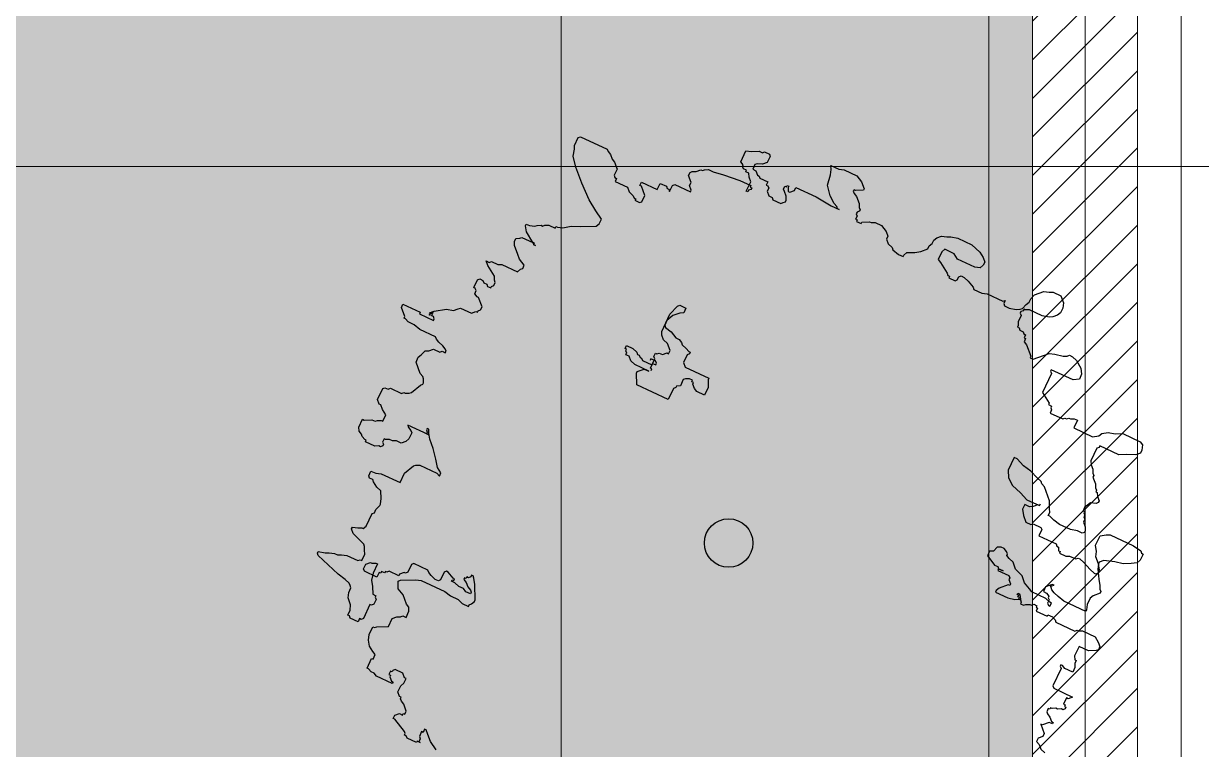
# Model space of a CAD drawing. Header units: millimetres. Extents: x 0 to 71617, y -15450 to 30894.
# Drawn here: x 69291 to 70640, y 26479 to 27310 of the extents above; entities that cross this region are included whole.
import ezdxf

# ---------------------------------------------------------------- set-up
doc = ezdxf.new("R2010")
doc.units = ezdxf.units.MM
doc.linetypes.add('CENTER2', pattern=[1.125, 0.75, -0.125, 0.125, -0.125])
doc.linetypes.add('HIDDEN', pattern=[0.375, 0.25, -0.125])
for name, color, linetype, lineweight in [('axis', 40, 'CENTER2', 5), ('DIM2', 4, 'Continuous', 5), ('Hatch', 8, 'Continuous', 5), ('LINE-DETAIL-SAKURA', 2, 'Continuous', 30), ('tree', 251, 'Continuous', 0), ('Wall Brick', 5, 'Continuous', 15)]:
    doc.layers.add(name, color=color, linetype=linetype, lineweight=lineweight)
doc.layers.add('dwgmodels.com', color=250, linetype='Continuous')

# ---------------------------------------------------------------- blocks, each defined once
blk = doc.blocks.new('GRIDLINE-GF')
at = {"layer": 'axis'}
blk.add_line((48410, 10000), (-4020, 10000), dxfattribs=at)
blk = doc.blocks.new('2D WALL G.F')
at = {"layer": 'Hatch', "color": 3, "linetype": 'HIDDEN', "elevation": 7.9}
blk.add_lwpolyline([(50000, -10500), (40000, -10500), (40000, 5500), (50000, 5500)], close=True, dxfattribs=at)
blk = doc.blocks.new('trees top 025')
at = {"layer": 'dwgmodels.com', "color": 0}
for p, q in [((-0.3215, 1.8539), (-0.2798, 1.8539)), ((-0.3132, 1.8372), (-0.3215, 1.8539)), ((-0.3048, 1.8122), (-0.3132, 1.8372)), ((-0.2798, 1.8539), (-0.2548, 1.8622)), ((-0.2548, 1.8622), (-0.1881, 1.8622)), ((-0.1881, 1.8622), (-0.1547, 1.8456)), ((-0.1547, 1.8456), (-0.1297, 1.8206)), ((-0.1297, 1.8206), (-0.1297, 1.8122)), ((-0.6968, 1.7539), (-0.6634, 1.7705)), ((-0.6634, 1.7705), (-0.6467, 1.7705)), ((-0.6467, 1.7705), (-0.6384, 1.7789)), ((-0.6384, 1.7789), (-0.6134, 1.7789)), ((-0.6134, 1.7789), (-0.605, 1.7705)), ((-0.605, 1.7705), (-0.605, 1.7372)), ((-0.2965, 1.7622), (-0.3048, 1.8122)), ((-0.2631, 1.7205), (-0.2965, 1.7622)), ((-0.1714, 1.7956), (-0.1714, 1.7872)), ((-0.1631, 1.7956), (-0.1714, 1.7956)), ((-0.1714, 1.7872), (-0.1631, 1.7789)), ((-0.1297, 1.8122), (-0.1631, 1.7956)), ((-0.1631, 1.7789), (-0.1464, 1.7705)), ((-0.1464, 1.7705), (-0.1214, 1.7455)), ((0.2873, 1.7539), (0.3039, 1.7705)), ((0.3039, 1.7705), (0.329, 1.7789)), ((0.329, 1.7789), (0.3456, 1.7872)), ((0.3456, 1.7872), (0.379, 1.7956)), ((0.379, 1.7956), (0.4541, 1.7956)), ((0.4541, 1.7956), (0.5041, 1.7789)), ((0.5041, 1.7789), (0.5291, 1.7622)), ((0.5291, 1.7622), (0.5458, 1.7455)), ((-0.7218, 1.7455), (-0.6968, 1.7539)), ((-0.7218, 1.6872), (-0.7218, 1.7455)), ((-0.6467, 1.7122), (-0.6551, 1.7039)), ((-0.6551, 1.7039), (-0.6551, 1.6789)), ((-0.6217, 1.7205), (-0.6467, 1.7122)), ((-0.605, 1.7372), (-0.6217, 1.7205)), ((-0.2298, 1.6955), (-0.2631, 1.7205)), ((-0.1214, 1.7455), (-0.113, 1.7289)), ((-0.113, 1.7289), (-0.1047, 1.7205)), ((-0.1047, 1.7122), (-0.113, 1.7039)), ((-0.113, 1.7039), (-0.113, 1.6955)), ((-0.1047, 1.7205), (-0.1047, 1.7122)), ((0.2706, 1.7039), (0.2789, 1.7205)), ((0.2706, 1.6872), (0.2706, 1.7039)), ((0.2789, 1.7372), (0.2873, 1.7539)), ((0.2789, 1.7205), (0.2789, 1.7372)), ((0.3456, 1.7205), (0.3373, 1.7039)), ((0.3373, 1.7039), (0.3373, 1.6622)), ((0.3957, 1.7205), (0.3456, 1.7205)), ((0.4207, 1.7039), (0.3957, 1.7205)), ((0.5124, 1.7039), (0.4207, 1.7039)), ((0.5374, 1.7122), (0.5124, 1.7039)), ((0.5458, 1.7289), (0.5374, 1.7122)), ((0.5458, 1.7455), (0.5458, 1.7289)), ((0.821, 1.6789), (0.8293, 1.7039)), ((0.8293, 1.7039), (0.846, 1.7205)), ((0.846, 1.7205), (0.8627, 1.7372)), ((0.8627, 1.7372), (0.8877, 1.7455)), ((0.8877, 1.7455), (0.9044, 1.7539)), ((0.9044, 1.7539), (0.9461, 1.7539)), ((0.9461, 1.7539), (0.9711, 1.7289)), ((0.9711, 1.7289), (0.9794, 1.7039)), ((0.9794, 1.7039), (0.9794, 1.6789)), ((-0.7051, 1.6789), (-0.7218, 1.6872)), ((-0.7051, 1.6705), (-0.7051, 1.6789)), ((-0.6968, 1.6622), (-0.7051, 1.6705)), ((-0.6801, 1.6622), (-0.6968, 1.6622)), ((-0.6801, 1.6539), (-0.6801, 1.6622)), ((-0.6634, 1.6539), (-0.6801, 1.6539)), ((-0.6551, 1.6372), (-0.6634, 1.6539)), ((-0.6551, 1.6789), (-0.6384, 1.6789)), ((-0.6384, 1.6789), (-0.6217, 1.6622)), ((-0.6217, 1.6622), (-0.6134, 1.6622)), ((-0.6134, 1.6622), (-0.605, 1.6539)), ((-0.605, 1.6539), (-0.5633, 1.6539)), ((-0.5633, 1.6539), (-0.5633, 1.6372)), ((-0.48, 1.6705), (-0.4716, 1.6705)), ((-0.48, 1.6539), (-0.48, 1.6705)), ((-0.4716, 1.6455), (-0.48, 1.6539)), ((-0.4716, 1.6789), (-0.4633, 1.6789)), ((-0.4716, 1.6705), (-0.4716, 1.6789)), ((-0.4549, 1.6288), (-0.4716, 1.6455)), ((-0.4633, 1.6789), (-0.4633, 1.6705)), ((-0.4633, 1.6705), (-0.4549, 1.6539)), ((-0.4549, 1.6539), (-0.4466, 1.6539)), ((-0.4466, 1.6539), (-0.4299, 1.6705)), ((-0.4299, 1.6872), (-0.3215, 1.6872)), ((-0.4299, 1.6705), (-0.4299, 1.6872)), ((-0.3215, 1.6872), (-0.2381, 1.6789)), ((-0.2381, 1.6789), (-0.1964, 1.6789)), ((-0.2131, 1.6872), (-0.2298, 1.6955)), ((-0.2048, 1.6789), (-0.2131, 1.6872)), ((-0.1964, 1.6789), (-0.2048, 1.6789)), ((-0.113, 1.6955), (-0.1047, 1.6872)), ((-0.1047, 1.6872), (-0.1047, 1.6705)), ((-0.1047, 1.6705), (-0.0963, 1.6705)), ((-0.0963, 1.6705), (-0.0963, 1.6622)), ((-0.0963, 1.6622), (-0.0713, 1.6622)), ((-0.0713, 1.6705), (-0.038, 1.6872)), ((-0.0713, 1.6622), (-0.0713, 1.6705)), ((-0.038, 1.6872), (-0.0296, 1.6872)), ((-0.0296, 1.6872), (-0.013, 1.6955)), ((-0.013, 1.6955), (0.0204, 1.6955)), ((0.0204, 1.6955), (0.0538, 1.6789)), ((0.0538, 1.6789), (0.0704, 1.6622)), ((0.0704, 1.6622), (0.0704, 1.6455)), ((0.0704, 1.6455), (0.0871, 1.6288)), ((0.1872, 1.6288), (0.2205, 1.6455)), ((0.2205, 1.6455), (0.2456, 1.6622)), ((0.2456, 1.6622), (0.2706, 1.6872)), ((0.3373, 1.6622), (0.354, 1.6539)), ((0.354, 1.6539), (0.404, 1.6205)), ((0.8043, 1.6205), (0.8126, 1.6455)), ((0.8126, 1.6455), (0.821, 1.6622)), ((0.821, 1.6622), (0.821, 1.6789)), ((0.9544, 1.6455), (0.9377, 1.6372)), ((0.9711, 1.6622), (0.9544, 1.6455)), ((0.9794, 1.6789), (0.9711, 1.6622)), ((-0.8636, 1.5788), (-0.8469, 1.5872)), ((-0.8469, 1.5872), (-0.8219, 1.5872)), ((-0.8219, 1.5872), (-0.7718, 1.5955)), ((-0.7718, 1.5955), (-0.6884, 1.6038)), ((-0.6884, 1.6038), (-0.6301, 1.6038)), ((-0.6384, 1.6205), (-0.6551, 1.6372)), ((-0.6384, 1.5705), (-0.6384, 1.6205)), ((-0.6301, 1.6038), (-0.6301, 1.5955)), ((-0.6301, 1.5955), (-0.6217, 1.5955)), ((-0.6217, 1.5872), (-0.6301, 1.5788)), ((-0.6217, 1.5955), (-0.6217, 1.5872)), ((-0.5633, 1.6372), (-0.555, 1.6372)), ((-0.555, 1.6372), (-0.5467, 1.6288)), ((-0.5467, 1.6288), (-0.5467, 1.6122)), ((-0.5467, 1.6122), (-0.53, 1.5955)), ((-0.53, 1.5955), (-0.5133, 1.5955)), ((-0.5133, 1.5955), (-0.505, 1.5872)), ((-0.505, 1.5872), (-0.4633, 1.5872)), ((-0.4633, 1.5872), (-0.4549, 1.5955)), ((-0.4466, 1.6122), (-0.4549, 1.6288)), ((-0.4549, 1.5955), (-0.4466, 1.6038)), ((-0.4466, 1.6038), (-0.4466, 1.6122)), ((0.0871, 1.6288), (0.1121, 1.6205)), ((0.1121, 1.6205), (0.1205, 1.6122)), ((0.1205, 1.6122), (0.1538, 1.6038)), ((0.1538, 1.6038), (0.1789, 1.6038)), ((0.1789, 1.6122), (0.1872, 1.6288)), ((0.1789, 1.6038), (0.1789, 1.6122)), ((0.404, 1.6205), (0.4124, 1.6122)), ((0.4124, 1.6122), (0.4207, 1.6122)), ((0.4207, 1.6122), (0.4207, 1.6038)), ((0.4207, 1.6038), (0.4541, 1.6038)), ((0.4541, 1.6038), (0.4624, 1.6122)), ((0.4624, 1.6288), (0.4707, 1.6372)), ((0.4624, 1.6122), (0.4624, 1.6288)), ((0.4707, 1.6372), (0.4874, 1.6372)), ((0.4874, 1.6372), (0.5124, 1.6288)), ((0.5124, 1.6288), (0.5458, 1.6122)), ((0.5458, 1.6122), (0.5541, 1.6038)), ((0.5541, 1.6038), (0.5958, 1.6038)), ((0.5958, 1.6038), (0.6208, 1.6122)), ((0.6208, 1.6122), (0.7042, 1.6122)), ((0.7042, 1.6122), (0.7126, 1.6205)), ((0.7126, 1.6205), (0.7126, 1.6038)), ((0.7126, 1.6038), (0.7209, 1.5955)), ((0.7209, 1.5955), (0.7459, 1.5955)), ((0.7459, 1.5955), (0.7793, 1.6038)), ((0.7793, 1.6038), (0.796, 1.6122)), ((0.796, 1.6122), (0.8043, 1.6205)), ((0.8126, 1.6122), (0.8043, 1.6038)), ((0.8043, 1.6038), (0.8043, 1.5955)), ((0.8043, 1.5955), (0.8126, 1.5872)), ((0.8126, 1.6205), (0.8126, 1.6122)), ((0.821, 1.6205), (0.8126, 1.6205)), ((0.8126, 1.5872), (0.8126, 1.5538)), ((0.8377, 1.6288), (0.821, 1.6205)), ((0.9044, 1.6288), (0.8377, 1.6288)), ((0.9377, 1.6372), (0.9044, 1.6288)), ((-0.9219, 1.5372), (-0.9136, 1.5455)), ((-0.9219, 1.5205), (-0.9219, 1.5372)), ((-0.9136, 1.5455), (-0.8969, 1.5538)), ((-0.8969, 1.5538), (-0.8802, 1.5705)), ((-0.8802, 1.5705), (-0.8719, 1.5705)), ((-0.8719, 1.5705), (-0.8636, 1.5788)), ((-0.6301, 1.5705), (-0.6384, 1.5705)), ((-0.6301, 1.5788), (-0.6301, 1.5705)), ((0.8126, 1.5538), (0.821, 1.5372)), ((0.821, 1.5372), (0.821, 1.5288)), ((-0.8969, 1.4955), (-0.9219, 1.5205)), ((-0.8969, 1.4788), (-0.8969, 1.4955)), ((-0.8802, 1.4621), (-0.8969, 1.4788)), ((0.821, 1.5288), (0.8293, 1.5288)), ((0.8293, 1.5288), (0.8377, 1.5205)), ((0.8377, 1.5205), (0.8543, 1.5205)), ((0.8543, 1.5205), (0.8627, 1.5122)), ((0.8627, 1.5122), (0.871, 1.5122)), ((0.871, 1.5122), (0.871, 1.4955)), ((0.871, 1.4955), (0.8794, 1.4955)), ((0.8794, 1.4955), (0.8794, 1.4788)), ((0.8794, 1.4788), (0.896, 1.4705)), ((0.9544, 1.4205), (1.0128, 1.4788)), ((1.0128, 1.4788), (1.0378, 1.4872)), ((1.0378, 1.4872), (1.0795, 1.4955)), ((1.0795, 1.4955), (1.0962, 1.5038)), ((1.0962, 1.5038), (1.1045, 1.5122)), ((1.1045, 1.5122), (1.1212, 1.5122)), ((1.1212, 1.5122), (1.1462, 1.5038)), ((1.1462, 1.5038), (1.1796, 1.4788)), ((1.1796, 1.4788), (1.1963, 1.4538)), ((-1.4807, 1.4621), (-1.4723, 1.4705)), ((-1.4807, 1.4205), (-1.4807, 1.4621)), ((-1.4723, 1.4038), (-1.4807, 1.4205)), ((-1.4723, 1.4705), (-1.3306, 1.4705)), ((-1.3306, 1.4705), (-1.3222, 1.4621)), ((-1.3222, 1.4621), (-1.3056, 1.4538)), ((-1.3056, 1.4538), (-1.2889, 1.4371)), ((-1.2889, 1.4371), (-1.2722, 1.4288)), ((-1.2722, 1.4288), (-1.2472, 1.4038)), ((-1.0304, 1.4288), (-0.997, 1.4288)), ((-1.0304, 1.3955), (-1.0304, 1.4288)), ((-0.997, 1.4288), (-0.9887, 1.4205)), ((-0.9887, 1.4205), (-0.9803, 1.4205)), ((-0.9803, 1.4205), (-0.972, 1.4121)), ((-0.972, 1.4455), (-0.9636, 1.4538)), ((-0.972, 1.4121), (-0.972, 1.4455)), ((-0.9636, 1.4538), (-0.8802, 1.4538)), ((-0.8802, 1.4538), (-0.8802, 1.4621)), ((0.896, 1.4705), (0.9377, 1.4288)), ((0.9377, 1.4288), (0.9377, 1.4205)), ((0.9377, 1.4205), (0.9544, 1.4205)), ((1.1963, 1.4288), (1.1712, 1.4121)), ((1.1963, 1.4538), (1.1963, 1.4288)), ((-1.464, 1.3705), (-1.4723, 1.4038)), ((-1.4306, 1.3288), (-1.464, 1.3705)), ((-1.2472, 1.4038), (-1.2472, 1.3705)), ((-1.2472, 1.3705), (-1.2388, 1.3621)), ((-1.2388, 1.3621), (-1.2305, 1.3621)), ((-1.2305, 1.3621), (-1.2305, 1.3455)), ((-1.1137, 1.3955), (-1.0304, 1.3955)), ((-1.1137, 1.3788), (-1.1137, 1.3955)), ((-1.1054, 1.3788), (-1.1137, 1.3788)), ((-1.0887, 1.3621), (-1.1054, 1.3788)), ((-1.072, 1.3455), (-1.0887, 1.3621)), ((1.0545, 1.4121), (1.0545, 1.4038)), ((1.1712, 1.4121), (1.0545, 1.4121)), ((1.0545, 1.4038), (1.0628, 1.3955)), ((1.0628, 1.3955), (1.0628, 1.2954)), ((-1.3723, 1.2704), (-1.4306, 1.3288)), ((-1.2305, 1.3455), (-1.1638, 1.3455)), ((-1.1638, 1.3455), (-1.1471, 1.3288)), ((-1.1471, 1.3288), (-1.1221, 1.3204)), ((-1.1221, 1.3204), (-1.1137, 1.3121)), ((-1.1137, 1.3121), (-1.1054, 1.3121)), ((-1.1054, 1.3121), (-1.1054, 1.3038)), ((-1.1054, 1.3038), (-1.0804, 1.3038)), ((-1.0804, 1.3038), (-1.072, 1.3121)), ((-1.072, 1.3121), (-1.072, 1.3455)), ((-1.3056, 1.2121), (-1.3723, 1.2704)), ((1.0628, 1.2954), (1.1129, 1.2621)), ((1.1129, 1.2621), (1.1129, 1.2538)), ((1.1129, 1.2538), (1.1295, 1.2538)), ((1.1295, 1.2538), (1.1295, 1.2454)), ((1.4047, 1.2371), (1.4298, 1.2538)), ((1.4298, 1.2538), (1.4631, 1.2621)), ((1.4631, 1.2621), (1.4965, 1.2788)), ((1.4965, 1.2788), (1.5882, 1.2788)), ((1.5882, 1.2788), (1.6049, 1.2704)), ((1.6049, 1.2704), (1.6132, 1.2454)), ((-1.2555, 1.1788), (-1.3056, 1.2121)), ((1.1295, 1.2454), (1.1379, 1.2371)), ((1.1379, 1.2371), (1.1379, 1.2204)), ((1.1379, 1.2204), (1.2046, 1.2204)), ((1.2046, 1.2204), (1.2129, 1.2288)), ((1.2129, 1.2288), (1.2213, 1.2288)), ((1.2213, 1.2288), (1.2296, 1.2371)), ((1.2296, 1.2371), (1.2379, 1.2371)), ((1.2379, 1.2371), (1.2546, 1.2454)), ((1.2546, 1.2454), (1.2713, 1.2454)), ((1.2713, 1.2454), (1.2713, 1.2038)), ((1.2713, 1.2038), (1.3714, 1.2038)), ((1.3714, 1.2038), (1.3964, 1.2204)), ((1.3964, 1.2204), (1.4047, 1.2371)), ((1.5548, 1.1954), (1.5215, 1.1788)), ((1.5965, 1.2121), (1.5548, 1.1954)), ((1.6132, 1.2288), (1.5965, 1.2121)), ((1.6132, 1.2454), (1.6132, 1.2288)), ((-1.2138, 1.1537), (-1.2555, 1.1788)), ((-1.2138, 1.1287), (-1.2138, 1.1537)), ((1.4214, 1.1704), (1.4131, 1.1621)), ((1.4131, 1.1621), (1.4131, 1.0954)), ((1.4214, 1.1788), (1.4214, 1.1704)), ((1.5215, 1.1788), (1.4214, 1.1788)), ((-1.3306, 1.0621), (-1.2889, 1.0787)), ((-1.2889, 1.0787), (-1.2222, 1.1121)), ((-1.2222, 1.1121), (-1.2138, 1.1287)), ((1.4131, 1.0954), (1.4214, 1.0787)), ((1.4214, 1.0787), (1.4381, 1.0621)), ((-1.4473, 1.012), (-1.4306, 1.0204)), ((-1.4306, 1.0204), (-1.3973, 1.0204)), ((-1.3973, 1.0287), (-1.3889, 1.0287)), ((-1.3973, 1.0204), (-1.3973, 1.0287)), ((-1.3889, 1.0287), (-1.3639, 1.0371)), ((-1.3639, 1.0371), (-1.3306, 1.0621)), ((1.4381, 1.0621), (1.4464, 1.0454)), ((1.4464, 1.0454), (1.4548, 1.0371)), ((1.4548, 1.0371), (1.4548, 1.0287)), ((1.4548, 1.0287), (1.4798, 1.0037)), ((-1.5307, 0.9787), (-1.514, 0.9787)), ((-1.5307, 0.9704), (-1.5307, 0.9787)), ((-1.514, 0.9454), (-1.5307, 0.9704)), ((-1.514, 0.9787), (-1.489, 0.987)), ((-1.489, 0.987), (-1.4807, 0.9954)), ((-1.4807, 0.9954), (-1.464, 1.0037)), ((-1.464, 1.0037), (-1.4557, 1.0037)), ((-1.4557, 1.0037), (-1.4473, 1.012)), ((1.4798, 1.0037), (1.4881, 0.987)), ((1.4881, 0.987), (1.4965, 0.9787)), ((1.4965, 0.9787), (1.4965, 0.9704)), ((1.4965, 0.9704), (1.5048, 0.9704)), ((1.5048, 0.9704), (1.5131, 0.9537)), ((-1.5307, 0.9037), (-1.5224, 0.912)), ((-1.5224, 0.912), (-1.464, 0.912)), ((-1.464, 0.912), (-1.514, 0.9454)), ((-1.4557, 0.912), (-1.464, 0.912)), ((-1.464, 0.912), (-1.4557, 0.9037)), ((-1.4557, 0.9037), (-1.4557, 0.912)), ((-0.7218, 0.8787), (-0.7051, 0.9287)), ((-0.7051, 0.9287), (-0.6968, 0.937)), ((-0.6968, 0.937), (-0.6634, 0.937)), ((-0.6634, 0.912), (-0.6801, 0.9037)), ((-0.6634, 0.937), (-0.6634, 0.912)), ((1.0712, 0.9537), (1.0712, 0.887)), ((1.0878, 0.9537), (1.0712, 0.9537)), ((1.1295, 0.937), (1.0878, 0.9537)), ((1.1712, 0.9287), (1.1295, 0.937)), ((1.2129, 0.912), (1.1712, 0.9287)), ((1.2379, 0.9037), (1.2129, 0.912)), ((1.4965, 0.912), (1.4798, 0.8787)), ((1.5215, 0.9204), (1.4965, 0.912)), ((1.5131, 0.9537), (1.5298, 0.937)), ((1.5298, 0.9287), (1.5215, 0.9204)), ((1.5298, 0.937), (1.5298, 0.9287)), ((-1.5474, 0.8954), (-1.5307, 0.9037)), ((-1.5474, 0.8787), (-1.5474, 0.8954)), ((-1.5391, 0.862), (-1.5474, 0.8787)), ((-1.5057, 0.8287), (-1.5391, 0.862)), ((-1.4473, 0.9037), (-1.4557, 0.9037)), ((-1.4557, 0.9037), (-1.4473, 0.9037)), ((-0.7051, 0.8787), (-0.7218, 0.8453)), ((-0.7218, 0.787), (-0.7218, 0.8787)), ((-0.6801, 0.9037), (-0.7051, 0.8787)), ((1.0712, 0.887), (1.0878, 0.8537)), ((1.0878, 0.8537), (1.1212, 0.8287)), ((1.2463, 0.8954), (1.2379, 0.9037)), ((1.263, 0.887), (1.2463, 0.8954)), ((1.313, 0.837), (1.263, 0.887)), ((1.4798, 0.8787), (1.4798, 0.862)), ((1.4798, 0.862), (1.4881, 0.862)), ((1.4881, 0.862), (1.4881, 0.8537)), ((1.4881, 0.8537), (1.4965, 0.8453)), ((-1.489, 0.812), (-1.5057, 0.8287)), ((-1.4557, 0.7953), (-1.489, 0.812)), ((-1.4557, 0.7787), (-1.4557, 0.7953)), ((-0.7218, 0.8453), (-0.7218, 0.8203)), ((-0.7218, 0.8203), (-0.7135, 0.812)), ((-0.7135, 0.812), (-0.6801, 0.8037)), ((-0.6801, 0.8037), (-0.6467, 0.787)), ((1.1212, 0.8287), (1.1712, 0.812)), ((1.1712, 0.812), (1.2129, 0.7953)), ((1.2129, 0.7953), (1.2796, 0.7953)), ((1.2713, 0.7953), (1.2546, 0.7787)), ((1.2796, 0.7953), (1.2713, 0.7953)), ((1.2796, 0.8037), (1.2796, 0.7953)), ((1.2796, 0.7953), (1.2796, 0.8037)), ((1.3297, 0.8037), (1.313, 0.837)), ((1.338, 0.787), (1.3297, 0.8037)), ((1.4965, 0.8453), (1.4965, 0.837)), ((1.4965, 0.837), (1.5048, 0.8287)), ((1.5048, 0.8287), (1.5048, 0.812)), ((1.5048, 0.812), (1.5215, 0.7953)), ((1.5215, 0.7953), (1.5298, 0.7787)), ((1.6049, 0.787), (1.6299, 0.8037)), ((1.6299, 0.8037), (1.6466, 0.812)), ((1.6466, 0.812), (1.7717, 0.812)), ((1.7717, 0.812), (1.8134, 0.8037)), ((1.8134, 0.8037), (1.8217, 0.7953)), ((1.8217, 0.7953), (1.83, 0.7953)), ((1.83, 0.7953), (1.83, 0.762)), ((-1.6308, 0.737), (-1.6141, 0.737)), ((-1.6141, 0.7203), (-1.6308, 0.737)), ((-1.6141, 0.737), (-1.6058, 0.7453)), ((-1.6058, 0.7453), (-1.5724, 0.7453)), ((-1.5724, 0.7453), (-1.5557, 0.7537)), ((-1.5557, 0.7537), (-1.4723, 0.7537)), ((-1.4723, 0.7537), (-1.464, 0.7703)), ((-1.464, 0.7703), (-1.4557, 0.7787)), ((-0.7135, 0.7703), (-0.7218, 0.787)), ((-0.6968, 0.7537), (-0.7135, 0.7703)), ((-0.6718, 0.7453), (-0.6968, 0.7537)), ((-0.6467, 0.7203), (-0.6718, 0.7453)), ((-0.6467, 0.787), (-0.6301, 0.787)), ((-0.6301, 0.787), (-0.6134, 0.7787)), ((-0.6134, 0.7787), (-0.605, 0.7703)), ((-0.605, 0.7703), (-0.58, 0.762)), ((-0.58, 0.762), (-0.5633, 0.7537)), ((-0.5633, 0.7537), (-0.555, 0.7537)), ((-0.555, 0.7453), (-0.5633, 0.737)), ((-0.5633, 0.737), (-0.5633, 0.6953)), ((-0.555, 0.7537), (-0.555, 0.7453)), ((1.2129, 0.7703), (1.2129, 0.7453)), ((1.2379, 0.7703), (1.2129, 0.7703)), ((1.2129, 0.7453), (1.2296, 0.7203)), ((1.2546, 0.7787), (1.2379, 0.7703)), ((1.338, 0.7703), (1.338, 0.787)), ((1.3464, 0.7703), (1.338, 0.7703)), ((1.3714, 0.762), (1.3464, 0.7703)), ((1.4047, 0.7537), (1.3714, 0.762)), ((1.4631, 0.7537), (1.4047, 0.7537)), ((1.4965, 0.762), (1.4631, 0.7537)), ((1.5215, 0.762), (1.4965, 0.762)), ((1.5298, 0.7703), (1.5215, 0.762)), ((1.5298, 0.7787), (1.5298, 0.7703)), ((1.6049, 0.737), (1.6049, 0.787)), ((1.6216, 0.712), (1.6049, 0.737)), ((1.8217, 0.7453), (1.7967, 0.7287)), ((1.83, 0.762), (1.8217, 0.7453)), ((-1.5641, 0.687), (-1.6141, 0.7203)), ((-1.5557, 0.6703), (-1.5641, 0.687)), ((-0.6968, 0.6786), (-0.6884, 0.687)), ((-0.6884, 0.687), (-0.6718, 0.687)), ((-0.6718, 0.687), (-0.6551, 0.7036)), ((-0.6551, 0.7036), (-0.6467, 0.7036)), ((-0.6467, 0.7036), (-0.6467, 0.7203)), ((-0.5633, 0.6953), (-0.5467, 0.6786)), ((1.2296, 0.7203), (1.2546, 0.6953)), ((1.2546, 0.6953), (1.2796, 0.6953)), ((1.2796, 0.6953), (1.288, 0.7036)), ((1.288, 0.7036), (1.3297, 0.7036)), ((1.3297, 0.7036), (1.338, 0.6953)), ((1.338, 0.6953), (1.338, 0.662)), ((1.6299, 0.687), (1.6216, 0.712)), ((1.6549, 0.662), (1.6299, 0.687)), ((1.6716, 0.687), (1.6549, 0.6703)), ((1.7216, 0.7036), (1.6716, 0.687)), ((1.7633, 0.712), (1.7216, 0.7036)), ((1.7967, 0.7287), (1.7633, 0.712)), ((-1.6308, 0.637), (-1.6224, 0.6453)), ((-1.6308, 0.5953), (-1.6308, 0.637)), ((-1.6224, 0.6453), (-1.6058, 0.6453)), ((-1.6058, 0.6453), (-1.5974, 0.637)), ((-1.5974, 0.637), (-1.5807, 0.637)), ((-1.5807, 0.637), (-1.5724, 0.6286)), ((-1.5724, 0.6286), (-1.5557, 0.6286)), ((-1.5474, 0.662), (-1.5557, 0.6703)), ((-1.5557, 0.637), (-1.5474, 0.6453)), ((-1.5557, 0.6286), (-1.5557, 0.637)), ((-1.5474, 0.6453), (-1.5474, 0.662)), ((-0.8469, 0.6536), (-0.8135, 0.6536)), ((-0.8469, 0.637), (-0.8469, 0.6536)), ((-0.8385, 0.637), (-0.8469, 0.637)), ((-0.8385, 0.6286), (-0.8385, 0.637)), ((-0.8302, 0.6203), (-0.8385, 0.6286)), ((-0.8135, 0.6536), (-0.7885, 0.6453)), ((-0.7885, 0.6453), (-0.7802, 0.637)), ((-0.7802, 0.637), (-0.7718, 0.637)), ((-0.7718, 0.637), (-0.7635, 0.6286)), ((-0.7635, 0.6286), (-0.7552, 0.6286)), ((-0.7552, 0.6286), (-0.7468, 0.6203)), ((-0.7135, 0.6453), (-0.7135, 0.637)), ((-0.6884, 0.6453), (-0.7135, 0.6453)), ((-0.7051, 0.6786), (-0.6968, 0.6786)), ((-0.7051, 0.662), (-0.7051, 0.6786)), ((-0.6968, 0.6536), (-0.7051, 0.662)), ((-0.6968, 0.6036), (-0.6968, 0.6536)), ((-0.6968, 0.6286), (-0.6801, 0.6286)), ((-0.6968, 0.6203), (-0.6968, 0.6286)), ((-0.6801, 0.637), (-0.6884, 0.6453)), ((-0.6801, 0.6286), (-0.6801, 0.637)), ((-0.5467, 0.6786), (-0.4216, 0.6786)), ((-0.5217, 0.6286), (-0.53, 0.6203)), ((-0.505, 0.637), (-0.5217, 0.6286)), ((-0.4883, 0.637), (-0.505, 0.637)), ((-0.4883, 0.6286), (-0.4883, 0.637)), ((-0.48, 0.6286), (-0.4883, 0.6286)), ((-0.48, 0.6203), (-0.48, 0.6286)), ((-0.4216, 0.6786), (-0.4216, 0.6703)), ((-0.4216, 0.6703), (-0.4132, 0.6536)), ((-0.4132, 0.6536), (-0.4049, 0.637)), ((-0.4049, 0.637), (-0.4049, 0.5953)), ((1.338, 0.662), (1.4298, 0.662)), ((1.4298, 0.662), (1.4381, 0.6536)), ((1.4381, 0.6536), (1.4464, 0.6536)), ((1.4464, 0.6536), (1.4548, 0.637)), ((1.4548, 0.637), (1.4631, 0.637)), ((1.4631, 0.637), (1.4631, 0.6286)), ((1.4631, 0.6286), (1.4965, 0.6286)), ((1.4965, 0.6286), (1.5131, 0.637)), ((1.5131, 0.637), (1.5465, 0.637)), ((1.5465, 0.637), (1.5548, 0.6453)), ((1.5548, 0.6453), (1.5632, 0.6453)), ((1.5632, 0.6453), (1.5882, 0.637)), ((1.5882, 0.637), (1.6299, 0.6203)), ((1.6549, 0.6703), (1.6549, 0.662)), ((1.6549, 0.662), (1.6633, 0.637)), ((1.6716, 0.637), (1.6549, 0.662)), ((1.6633, 0.637), (1.6883, 0.5953)), ((1.6716, 0.6203), (1.6716, 0.637)), ((-1.6224, 0.5953), (-1.6308, 0.5953)), ((-1.6141, 0.587), (-1.6224, 0.5953)), ((-1.6141, 0.5703), (-1.6141, 0.587)), ((-1.5974, 0.562), (-1.6141, 0.5703)), ((-0.8302, 0.612), (-0.8302, 0.6203)), ((-0.8135, 0.612), (-0.8302, 0.612)), ((-0.7969, 0.5953), (-0.8135, 0.612)), ((-0.7718, 0.587), (-0.7969, 0.5953)), ((-0.6968, 0.587), (-0.7718, 0.587)), ((-0.7468, 0.6203), (-0.6968, 0.6203)), ((-0.7468, 0.562), (-0.7218, 0.587)), ((-0.7218, 0.587), (-0.6968, 0.587)), ((-0.6884, 0.6036), (-0.6968, 0.6036)), ((-0.6884, 0.5953), (-0.6884, 0.6036)), ((-0.5467, 0.5703), (-0.555, 0.562)), ((-0.53, 0.587), (-0.5467, 0.5786)), ((-0.5467, 0.5786), (-0.5467, 0.5703)), ((-0.53, 0.6203), (-0.53, 0.587)), ((-0.4633, 0.6036), (-0.48, 0.6203)), ((-0.4466, 0.5953), (-0.4633, 0.6036)), ((-0.4049, 0.5953), (-0.4466, 0.5953)), ((1.6299, 0.6203), (1.6549, 0.612)), ((1.6549, 0.612), (1.6633, 0.612)), ((1.6633, 0.612), (1.6716, 0.6203)), ((1.6883, 0.5953), (1.705, 0.5703)), ((1.705, 0.5703), (1.7133, 0.5536)), ((-1.5891, 0.562), (-1.5974, 0.562)), ((-1.5557, 0.5286), (-1.5891, 0.562)), ((-1.5641, 0.5036), (-1.5557, 0.5119)), ((-1.5557, 0.5119), (-1.5557, 0.5286)), ((-0.7468, 0.5536), (-0.7468, 0.562)), ((-0.7218, 0.5036), (-0.7468, 0.5536)), ((-0.555, 0.562), (-0.555, 0.5036)), ((1.1796, 0.5286), (1.1712, 0.5036)), ((1.1963, 0.5369), (1.1796, 0.5286)), ((1.2129, 0.5369), (1.1963, 0.5369)), ((1.2296, 0.5286), (1.2129, 0.5369)), ((1.2379, 0.5203), (1.2296, 0.5286)), ((1.2379, 0.5119), (1.2379, 0.5203)), ((1.2546, 0.5036), (1.2379, 0.5119)), ((1.6966, 0.5119), (1.6883, 0.4953)), ((1.7216, 0.5369), (1.6966, 0.5119)), ((1.7133, 0.5536), (1.7216, 0.5453)), ((1.7216, 0.5453), (1.7216, 0.5369)), ((-1.7058, 0.4453), (-1.6725, 0.4536)), ((-1.6725, 0.4536), (-1.6558, 0.4703)), ((-1.6558, 0.4703), (-1.6475, 0.4786)), ((-1.6475, 0.4786), (-1.5891, 0.4786)), ((-1.5891, 0.4786), (-1.5724, 0.4953)), ((-1.5724, 0.4953), (-1.5641, 0.4953)), ((-1.5641, 0.4953), (-1.5641, 0.5036)), ((-0.555, 0.5036), (-0.7218, 0.5036)), ((1.1712, 0.5036), (1.1546, 0.4953)), ((1.1546, 0.4953), (1.1546, 0.4703)), ((1.1546, 0.4703), (1.1712, 0.4619)), ((1.1712, 0.4619), (1.2046, 0.4453)), ((1.2796, 0.4953), (1.2546, 0.5036)), ((1.3047, 0.4703), (1.2796, 0.4953)), ((1.3464, 0.4536), (1.3047, 0.4703)), ((1.3714, 0.4286), (1.3464, 0.4536)), ((1.4881, 0.4703), (1.4715, 0.4536)), ((1.4715, 0.4536), (1.4715, 0.4286)), ((1.4965, 0.4786), (1.4881, 0.4703)), ((1.4881, 0.4703), (1.4965, 0.4703)), ((1.4965, 0.4619), (1.4881, 0.4703)), ((1.5048, 0.4786), (1.4965, 0.4786)), ((1.4965, 0.4703), (1.5048, 0.4786)), ((1.5048, 0.4536), (1.4965, 0.4619)), ((1.5215, 0.4453), (1.5048, 0.4536)), ((1.6883, 0.4953), (1.6883, 0.4619)), ((1.6883, 0.4619), (1.6966, 0.4369)), ((-1.7726, 0.3952), (-1.7559, 0.4119)), ((-1.7559, 0.4036), (-1.7726, 0.3869)), ((-1.7642, 0.4036), (-1.7559, 0.4036)), ((-1.7642, 0.3952), (-1.7642, 0.4036)), ((-1.7559, 0.4119), (-1.7058, 0.4453)), ((1.2046, 0.4453), (1.2213, 0.4453)), ((1.2213, 0.4453), (1.2296, 0.4369)), ((1.2296, 0.4369), (1.2296, 0.4286)), ((1.2546, 0.4369), (1.2296, 0.4369)), ((1.2296, 0.4369), (1.2546, 0.4369)), ((1.2296, 0.4286), (1.288, 0.4286)), ((1.288, 0.4286), (1.2963, 0.4203)), ((1.2963, 0.4203), (1.2963, 0.4119)), ((1.2963, 0.4119), (1.313, 0.3952)), ((1.4047, 0.4119), (1.3714, 0.4286)), ((1.4214, 0.4036), (1.4047, 0.4119)), ((1.4965, 0.4036), (1.4214, 0.4036)), ((1.4715, 0.4286), (1.4881, 0.4286)), ((1.4881, 0.4286), (1.5048, 0.4203)), ((1.5215, 0.3952), (1.4965, 0.4036)), ((1.5048, 0.4203), (1.5048, 0.4119)), ((1.5048, 0.4119), (1.5131, 0.4036)), ((1.5131, 0.4036), (1.5131, 0.3869)), ((1.5465, 0.4369), (1.5215, 0.4453)), ((1.5799, 0.4286), (1.5465, 0.4369)), ((1.6966, 0.4286), (1.5799, 0.4286)), ((1.6966, 0.4369), (1.6966, 0.4286)), ((-1.906, 0.3786), (-1.8143, 0.3786)), ((-1.906, 0.3619), (-1.906, 0.3786)), ((-1.8726, 0.3286), (-1.906, 0.3619)), ((-1.8143, 0.3786), (-1.8143, 0.3702)), ((-1.8143, 0.3702), (-1.7392, 0.3702)), ((-1.7726, 0.3869), (-1.7642, 0.3869)), ((-1.7559, 0.3952), (-1.7642, 0.3952)), ((-1.7559, 0.3869), (-1.7559, 0.3952)), ((-1.7475, 0.3869), (-1.7559, 0.3869)), ((-1.7392, 0.3786), (-1.7475, 0.3869)), ((-1.7392, 0.3702), (-1.7392, 0.3786)), ((1.2713, 0.3536), (1.263, 0.3369)), ((1.3047, 0.3869), (1.2713, 0.3536)), ((1.313, 0.3869), (1.3047, 0.3869)), ((1.313, 0.3952), (1.313, 0.3869)), ((1.363, 0.3702), (1.3714, 0.3702)), ((1.363, 0.3619), (1.363, 0.3702)), ((1.3714, 0.3619), (1.363, 0.3619)), ((1.363, 0.3369), (1.3797, 0.3452)), ((1.3714, 0.3702), (1.3797, 0.3619)), ((1.3714, 0.3536), (1.3714, 0.3619)), ((1.3797, 0.3536), (1.3714, 0.3536)), ((1.3797, 0.3619), (1.3881, 0.3452)), ((1.3797, 0.3452), (1.3797, 0.3536)), ((1.3881, 0.3452), (1.3797, 0.3452)), ((1.3797, 0.3452), (1.3881, 0.3452)), ((1.3881, 0.3452), (1.3964, 0.3369)), ((1.4214, 0.3369), (1.4381, 0.3452)), ((1.4381, 0.3452), (1.4464, 0.3452)), ((1.4464, 0.3452), (1.4548, 0.3536)), ((1.4548, 0.3536), (1.4715, 0.3536)), ((1.4715, 0.3536), (1.4715, 0.3452)), ((1.4715, 0.3452), (1.4798, 0.3452)), ((1.4798, 0.3452), (1.4798, 0.3286)), ((1.5131, 0.3869), (1.5215, 0.3786)), ((1.5298, 0.3952), (1.5215, 0.3952)), ((1.5215, 0.3786), (1.5298, 0.3786)), ((1.5298, 0.3786), (1.5298, 0.3952)), ((-1.8726, 0.3202), (-1.8726, 0.3286)), ((-1.8643, 0.3202), (-1.8726, 0.3202)), ((-1.8476, 0.3119), (-1.8643, 0.3202)), ((-1.8143, 0.3119), (-1.8476, 0.3119)), ((-1.7809, 0.3036), (-1.8143, 0.3119)), ((-1.6975, 0.3036), (-1.7809, 0.3036)), ((-1.6892, 0.2952), (-1.6975, 0.3036)), ((-1.6725, 0.2869), (-1.6892, 0.2952)), ((-1.6475, 0.2786), (-1.6725, 0.2869)), ((1.263, 0.3369), (1.263, 0.3286)), ((1.263, 0.3286), (1.3297, 0.3286)), ((1.3297, 0.3286), (1.363, 0.3369)), ((1.3964, 0.3369), (1.3964, 0.3286)), ((1.3964, 0.3286), (1.4131, 0.3286)), ((1.4131, 0.3286), (1.4214, 0.3369)), ((1.4798, 0.3286), (1.5382, 0.3286)), ((1.5382, 0.3369), (1.5632, 0.3369)), ((1.5382, 0.3286), (1.5382, 0.3369)), ((1.5632, 0.3369), (1.5799, 0.3286)), ((1.5799, 0.3286), (1.5882, 0.3202)), ((1.5882, 0.3202), (1.6883, 0.3202)), ((1.6883, 0.3202), (1.6966, 0.3286)), ((1.6966, 0.3286), (1.705, 0.3286)), ((1.705, 0.3286), (1.7216, 0.3369)), ((1.7216, 0.3369), (1.7883, 0.3369)), ((1.7883, 0.3369), (1.8134, 0.3202)), ((1.8134, 0.3202), (1.83, 0.3036)), ((1.83, 0.2869), (1.8217, 0.2786)), ((1.83, 0.3036), (1.83, 0.2869)), ((-1.7142, 0.2202), (-1.6975, 0.2285)), ((-1.6975, 0.2285), (-1.6808, 0.2452)), ((-1.6808, 0.2452), (-1.6475, 0.2452)), ((-1.6308, 0.2702), (-1.6475, 0.2786)), ((-1.6475, 0.2452), (-1.6391, 0.2535)), ((-1.6391, 0.2535), (-1.6224, 0.2535)), ((-1.6224, 0.2619), (-1.6308, 0.2702)), ((-1.6224, 0.2535), (-1.6224, 0.2619)), ((1.7383, 0.2619), (1.7383, 0.2119)), ((1.7883, 0.2619), (1.7383, 0.2619)), ((1.8217, 0.2786), (1.7883, 0.2619)), ((-1.7309, 0.1785), (-1.7225, 0.1952)), ((-1.7309, 0.1535), (-1.7309, 0.1785)), ((-1.7225, 0.1952), (-1.7142, 0.2202)), ((1.7383, 0.2119), (1.7466, 0.1952)), ((1.7466, 0.1952), (1.755, 0.1952)), ((1.755, 0.1952), (1.755, 0.1785)), ((1.755, 0.1785), (1.7633, 0.1619)), ((-1.6892, 0.1119), (-1.7309, 0.1535)), ((1.6966, 0.1452), (1.6966, 0.1369)), ((1.705, 0.1452), (1.6966, 0.1452)), ((1.6966, 0.1369), (1.705, 0.1285)), ((1.7216, 0.1369), (1.705, 0.1452)), ((1.705, 0.1285), (1.705, 0.0368)), ((1.7633, 0.1369), (1.7216, 0.1369)), ((1.7633, 0.1619), (1.7633, 0.1369)), ((-1.6725, 0.1035), (-1.6892, 0.1119)), ((-1.6892, 0.0118), (-1.6641, 0.0618)), ((-1.6641, 0.0952), (-1.6725, 0.1035)), ((-1.6558, 0.0785), (-1.6641, 0.0952)), ((-1.6641, 0.0618), (-1.6558, 0.0702)), ((-1.6558, 0.0702), (-1.6558, 0.0785)), ((-1.7142, -0.0048), (-1.6975, 0.0035)), ((-1.6975, 0.0035), (-1.6892, 0.0118)), ((1.705, 0.0368), (1.7133, 0.0285)), ((1.7133, 0.0285), (1.8134, 0.0285)), ((1.7883, 0.0118), (1.7883, -0.0215)), ((1.7967, 0.0118), (1.7883, 0.0118)), ((1.8134, 0.0285), (1.7967, 0.0118)), ((-1.8226, -0.0298), (-1.8143, -0.0215)), ((-1.8226, -0.0882), (-1.8226, -0.0298)), ((-1.8143, -0.0215), (-1.7976, -0.0215)), ((-1.7976, -0.0215), (-1.7892, -0.0132)), ((-1.7892, -0.0132), (-1.7309, -0.0132)), ((-1.7309, -0.0132), (-1.7225, -0.0048)), ((-1.7225, -0.0048), (-1.7142, -0.0048)), ((1.7633, -0.0549), (1.7466, -0.0632)), ((1.7717, -0.0549), (1.7633, -0.0549)), ((1.7883, -0.0465), (1.7717, -0.0549)), ((1.7883, -0.0215), (1.7967, -0.0215)), ((1.7967, -0.0465), (1.7883, -0.0465)), ((1.7967, -0.0215), (1.7967, -0.0298)), ((1.7967, -0.0298), (1.805, -0.0298)), ((1.805, -0.0382), (1.7967, -0.0465)), ((1.805, -0.0298), (1.805, -0.0382)), ((-1.8059, -0.1049), (-1.8226, -0.0882)), ((-1.7976, -0.1049), (-1.8059, -0.1049)), ((-1.7809, -0.1215), (-1.7976, -0.1049)), ((-1.5474, -0.1132), (-1.5474, -0.1215)), ((-1.5391, -0.1132), (-1.5474, -0.1132)), ((-1.5307, -0.1299), (-1.5391, -0.1132)), ((1.73, -0.0715), (1.73, -0.0882)), ((1.7383, -0.0715), (1.73, -0.0715)), ((1.73, -0.0882), (1.7383, -0.0965)), ((1.7383, -0.0632), (1.7383, -0.0715)), ((1.7466, -0.0632), (1.7383, -0.0632)), ((1.7383, -0.0965), (1.755, -0.1049)), ((1.755, -0.1049), (1.7717, -0.1215)), ((-1.7559, -0.1382), (-1.7809, -0.1215)), ((-1.7559, -0.1715), (-1.7559, -0.1382)), ((-1.6391, -0.1382), (-1.6308, -0.1465)), ((-1.5307, -0.1382), (-1.6391, -0.1382)), ((-1.6308, -0.1465), (-1.6141, -0.1549)), ((-1.6141, -0.1549), (-1.6058, -0.1632)), ((-1.6058, -0.1632), (-1.6058, -0.1965)), ((-1.5474, -0.1215), (-1.5391, -0.1299)), ((-1.5391, -0.1299), (-1.5391, -0.1382)), ((-1.5391, -0.1382), (-1.5307, -0.1382)), ((-1.514, -0.1549), (-1.5307, -0.1299)), ((-1.4807, -0.1882), (-1.514, -0.1549)), ((1.73, -0.1549), (1.7633, -0.1882)), ((1.7383, -0.1549), (1.73, -0.1549)), ((1.7633, -0.1299), (1.7383, -0.1549)), ((1.78, -0.1299), (1.7633, -0.1299)), ((1.7717, -0.1215), (1.78, -0.1215)), ((1.78, -0.1215), (1.78, -0.1299)), ((-1.8476, -0.2049), (-1.8393, -0.2049)), ((-1.8476, -0.2466), (-1.8476, -0.2049)), ((-1.8393, -0.2049), (-1.8059, -0.1882)), ((-1.8059, -0.1882), (-1.7892, -0.1882)), ((-1.7892, -0.1882), (-1.7809, -0.1799)), ((-1.7809, -0.1799), (-1.7642, -0.1715)), ((-1.7642, -0.1715), (-1.7559, -0.1715)), ((-1.6141, -0.2132), (-1.6308, -0.2299)), ((-1.6058, -0.1965), (-1.6141, -0.2132)), ((-1.4473, -0.2299), (-1.4807, -0.1882)), ((1.7633, -0.2049), (1.7466, -0.2216)), ((1.7466, -0.2216), (1.7466, -0.2382)), ((1.7633, -0.1882), (1.7633, -0.2049)), ((-1.8393, -0.2632), (-1.8476, -0.2466)), ((-1.8226, -0.2716), (-1.8393, -0.2632)), ((-1.8143, -0.2799), (-1.8226, -0.2716)), ((-1.7976, -0.2882), (-1.8143, -0.2799)), ((-1.7142, -0.2466), (-1.7142, -0.2632)), ((-1.7058, -0.2466), (-1.7142, -0.2466)), ((-1.7142, -0.2632), (-1.7058, -0.2716)), ((-1.7058, -0.2799), (-1.7142, -0.2882)), ((-1.6892, -0.2382), (-1.7058, -0.2466)), ((-1.7058, -0.2716), (-1.7058, -0.2799)), ((-1.6725, -0.2382), (-1.6892, -0.2382)), ((-1.6558, -0.2299), (-1.6725, -0.2382)), ((-1.6308, -0.2299), (-1.6558, -0.2299)), ((-1.4223, -0.2632), (-1.4473, -0.2299)), ((-1.3973, -0.2799), (-1.4223, -0.2632)), ((-1.3973, -0.2966), (-1.3973, -0.2799)), ((1.7466, -0.2382), (1.7633, -0.2466)), ((1.7633, -0.2466), (1.78, -0.2632)), ((1.78, -0.2632), (1.805, -0.2716)), ((-1.7892, -0.2882), (-1.7976, -0.2882)), ((-1.7892, -0.2966), (-1.7892, -0.2882)), ((-1.7392, -0.2966), (-1.7892, -0.2966)), ((-1.7225, -0.2882), (-1.7392, -0.2966)), ((-1.7142, -0.2882), (-1.7225, -0.2882)), ((-1.5557, -0.3549), (-1.5307, -0.3049)), ((-1.5307, -0.3049), (-1.5224, -0.2966)), ((-1.5224, -0.2966), (-1.5057, -0.2882)), ((-1.5057, -0.2882), (-1.414, -0.2882)), ((-1.414, -0.2882), (-1.3973, -0.2966)), ((-1.5557, -0.4049), (-1.5557, -0.3549)), ((-1.7058, -0.4133), (-1.6808, -0.4133)), ((-1.7058, -0.4383), (-1.7058, -0.4133)), ((-1.6975, -0.4466), (-1.7058, -0.4383)), ((-1.6808, -0.4466), (-1.6975, -0.4466)), ((-1.6808, -0.4133), (-1.6558, -0.4049)), ((-1.6725, -0.4549), (-1.6808, -0.4466)), ((-1.6558, -0.4049), (-1.5557, -0.4049)), ((-1.6475, -0.4716), (-1.6725, -0.4549)), ((-1.6224, -0.4799), (-1.6475, -0.4716)), ((-1.6058, -0.5133), (-1.6224, -0.4799)), ((-1.5974, -0.5383), (-1.6058, -0.5133)), ((-1.6058, -0.5716), (-1.5974, -0.5466)), ((-1.5974, -0.5466), (-1.5974, -0.5383)), ((-1.6141, -0.5966), (-1.6058, -0.5883)), ((-1.6141, -0.6633), (-1.6141, -0.5966)), ((-1.6058, -0.5883), (-1.6058, -0.5716)), ((-1.6475, -0.6883), (-1.6308, -0.68)), ((-1.6308, -0.68), (-1.6224, -0.68)), ((-1.6224, -0.68), (-1.6141, -0.6633)), ((-1.072, -0.68), (-1.072, -0.6883)), ((-1.0637, -0.68), (-1.072, -0.68)), ((-1.0554, -0.6717), (-1.0637, -0.68)), ((-1.0554, -0.6633), (-1.0554, -0.6717)), ((-1.047, -0.6633), (-1.0554, -0.6633)), ((-1.0387, -0.6717), (-1.047, -0.6633)), ((-1.022, -0.6967), (-1.0387, -0.6717)), ((-1.6725, -0.6967), (-1.6475, -0.6883)), ((-1.6725, -0.705), (-1.6725, -0.6967)), ((-1.6558, -0.7217), (-1.6725, -0.705)), ((-1.6141, -0.7383), (-1.6558, -0.7217)), ((-1.3306, -0.73), (-1.3389, -0.7383)), ((-1.2555, -0.73), (-1.3306, -0.73)), ((-1.2472, -0.7383), (-1.2555, -0.73)), ((-1.1721, -0.6967), (-1.1805, -0.705)), ((-1.1805, -0.705), (-1.1805, -0.7467)), ((-1.1638, -0.6967), (-1.1721, -0.6967)), ((-1.1304, -0.7133), (-1.1638, -0.6967)), ((-1.1221, -0.7133), (-1.1304, -0.7133)), ((-1.1304, -0.7217), (-1.1221, -0.7217)), ((-1.1304, -0.73), (-1.1304, -0.7217)), ((-1.1137, -0.73), (-1.1304, -0.73)), ((-1.1221, -0.7217), (-1.1221, -0.7133)), ((-1.0887, -0.7383), (-1.1137, -0.73)), ((-1.0804, -0.6883), (-1.0804, -0.6967)), ((-1.072, -0.6883), (-1.0804, -0.6883)), ((-1.0804, -0.6967), (-1.0637, -0.705)), ((-1.0637, -0.705), (-1.047, -0.7217)), ((-1.047, -0.7217), (-1.0304, -0.73)), ((-1.0304, -0.73), (-1.022, -0.7383)), ((-0.9887, -0.7633), (-1.022, -0.6967)), ((-1.5891, -0.7467), (-1.6141, -0.7383)), ((-1.5807, -0.755), (-1.5891, -0.7467)), ((-1.5724, -0.7717), (-1.5807, -0.755)), ((-1.5641, -0.7883), (-1.5724, -0.7717)), ((-1.5641, -0.8217), (-1.5641, -0.7883)), ((-1.3556, -0.7883), (-1.3723, -0.805)), ((-1.3472, -0.7883), (-1.3556, -0.7883)), ((-1.3389, -0.78), (-1.3472, -0.7883)), ((-1.3389, -0.7383), (-1.3389, -0.78)), ((-1.2889, -0.7967), (-1.2639, -0.7883)), ((-1.2639, -0.7883), (-1.1388, -0.7883)), ((-1.2305, -0.7467), (-1.2472, -0.7383)), ((-1.2055, -0.755), (-1.2305, -0.7467)), ((-1.1888, -0.755), (-1.2055, -0.755)), ((-1.1805, -0.7467), (-1.1888, -0.755)), ((-1.1388, -0.7883), (-1.1054, -0.7967)), ((-1.0637, -0.7383), (-1.0887, -0.7383)), ((-1.047, -0.7467), (-1.0637, -0.7383)), ((-1.022, -0.7467), (-1.047, -0.7467)), ((-1.022, -0.7383), (-1.022, -0.7467)), ((-1.0053, -0.7967), (-0.997, -0.7883)), ((-0.997, -0.7883), (-0.9887, -0.7717)), ((-0.9887, -0.7717), (-0.9887, -0.7633)), ((-1.7225, -0.855), (-1.6975, -0.8467)), ((-1.6975, -0.8467), (-1.6808, -0.8467)), ((-1.6808, -0.8467), (-1.6641, -0.8384)), ((-1.6641, -0.8384), (-1.6391, -0.83)), ((-1.6391, -0.83), (-1.5807, -0.83)), ((-1.5807, -0.83), (-1.5724, -0.8217)), ((-1.5724, -0.8217), (-1.5641, -0.8217)), ((-1.5391, -0.83), (-1.5224, -0.8133)), ((-1.5391, -0.855), (-1.5391, -0.83)), ((-1.5224, -0.8133), (-1.514, -0.8133)), ((-1.514, -0.8133), (-1.4974, -0.805)), ((-1.4974, -0.805), (-1.489, -0.805)), ((-1.489, -0.805), (-1.489, -0.855)), ((-1.464, -0.8384), (-1.464, -0.8634)), ((-1.4557, -0.8384), (-1.464, -0.8384)), ((-1.4557, -0.83), (-1.4557, -0.8384)), ((-1.439, -0.83), (-1.4557, -0.83)), ((-1.439, -0.8217), (-1.439, -0.83)), ((-1.4306, -0.8217), (-1.439, -0.8217)), ((-1.4223, -0.8133), (-1.4306, -0.8217)), ((-1.3723, -0.8133), (-1.4223, -0.8133)), ((-1.3723, -0.805), (-1.3723, -0.8133)), ((-1.3639, -0.8384), (-1.3556, -0.83)), ((-1.3472, -0.8717), (-1.3639, -0.8384)), ((-1.3556, -0.83), (-1.2889, -0.7967)), ((-1.1054, -0.7967), (-1.0637, -0.7967)), ((-1.0637, -0.7967), (-1.0387, -0.805)), ((-1.0387, -0.805), (-1.0053, -0.805)), ((-1.0053, -0.805), (-1.0053, -0.7967)), ((-1.7726, -0.8717), (-1.7392, -0.8634)), ((-1.7726, -0.88), (-1.7726, -0.8717)), ((-1.7642, -0.8884), (-1.7726, -0.88)), ((-1.6391, -0.93), (-1.7642, -0.8884)), ((-1.7392, -0.8634), (-1.7225, -0.855)), ((-1.5307, -0.8634), (-1.5391, -0.855)), ((-1.464, -0.8634), (-1.5307, -0.8634)), ((-1.489, -0.855), (-1.4807, -0.8884)), ((-1.4807, -0.8884), (-1.464, -0.9134)), ((-1.3139, -0.8884), (-1.3472, -0.8717)), ((-1.2805, -0.9217), (-1.3139, -0.8884)), ((-1.5974, -0.9384), (-1.6391, -0.93)), ((-1.5724, -0.9467), (-1.5974, -0.9384)), ((-1.5641, -0.955), (-1.5724, -0.9467)), ((-1.5557, -0.9634), (-1.5641, -0.955)), ((-1.5557, -0.9884), (-1.5557, -0.9634)), ((-1.464, -0.9134), (-1.4473, -0.9467)), ((-1.4473, -0.9467), (-1.4306, -0.9467)), ((-1.4306, -0.9467), (-1.4306, -0.955)), ((-1.4306, -0.955), (-1.4223, -0.9634)), ((-1.4223, -0.9634), (-1.4223, -0.9884)), ((-1.2639, -0.93), (-1.2805, -0.9217)), ((-1.2555, -0.9467), (-1.2639, -0.93)), ((-1.2555, -0.9801), (-1.2555, -0.9467)), ((-1.5474, -1.0134), (-1.5557, -0.9884)), ((-1.5224, -1.0384), (-1.5474, -1.0134)), ((-1.439, -0.9967), (-1.439, -1.0717)), ((-1.4306, -0.9967), (-1.439, -0.9967)), ((-1.4223, -0.9884), (-1.4306, -0.9967)), ((-1.3139, -1.0134), (-1.2972, -0.9967)), ((-1.3139, -1.0551), (-1.3139, -1.0134)), ((-1.2972, -0.9967), (-1.2805, -0.9884)), ((-1.2805, -0.9884), (-1.2722, -0.9801)), ((-1.2722, -0.9801), (-1.2555, -0.9801)), ((-1.514, -1.0634), (-1.5224, -1.0384)), ((-1.514, -1.0884), (-1.514, -1.0634)), ((-1.439, -1.0717), (-1.4473, -1.0801)), ((-1.3639, -1.0801), (-1.3139, -1.0551)), ((-1.5057, -1.0884), (-1.514, -1.0884)), ((-1.4974, -1.0967), (-1.5057, -1.0884)), ((-1.4557, -1.0967), (-1.4974, -1.0967)), ((-1.4557, -1.0801), (-1.4557, -1.0967)), ((-1.4473, -1.0801), (-1.4557, -1.0801)), ((-1.3806, -1.0884), (-1.3723, -1.0884)), ((-1.3806, -1.1301), (-1.3806, -1.0884)), ((-1.3723, -1.1551), (-1.3806, -1.1301)), ((-1.3723, -1.0884), (-1.3639, -1.0801)), ((-1.3556, -1.1801), (-1.3723, -1.1551)), ((-1.3306, -1.1968), (-1.3556, -1.1801)), ((-1.3139, -1.2051), (-1.3306, -1.1968)), ((-1.3222, -1.2301), (-1.3139, -1.2301)), ((-1.3222, -1.2801), (-1.3222, -1.2301)), ((-1.3139, -1.2301), (-1.3139, -1.2051)), ((-1.2138, -1.2468), (-1.2138, -1.2634)), ((-1.2055, -1.2468), (-1.2138, -1.2468)), ((-1.1971, -1.2301), (-1.2055, -1.2384)), ((-1.2055, -1.2384), (-1.2055, -1.2468)), ((-1.1554, -1.2301), (-1.1971, -1.2301)), ((-1.1388, -1.2468), (-1.1554, -1.2301)), ((-1.1304, -1.2468), (-1.1388, -1.2468)), ((-1.1304, -1.2718), (-1.1304, -1.2468)), ((-1.3139, -1.2801), (-1.3222, -1.2801)), ((-1.2972, -1.2885), (-1.3139, -1.2801)), ((-1.2805, -1.2885), (-1.2972, -1.2885)), ((-1.2639, -1.2968), (-1.2805, -1.2885)), ((-1.1805, -1.2968), (-1.2639, -1.2968)), ((-1.2138, -1.2634), (-1.2055, -1.2634)), ((-1.2055, -1.2634), (-1.2055, -1.2718)), ((-1.2055, -1.2718), (-1.1888, -1.2885)), ((-1.1888, -1.2885), (-1.1805, -1.2885)), ((-1.1805, -1.2885), (-1.1805, -1.2968)), ((-1.1388, -1.2885), (-1.1304, -1.2718)), ((-1.1388, -1.3218), (-1.1388, -1.2885)), ((-1.1221, -1.3385), (-1.1388, -1.3218)), ((-1.1137, -1.3385), (-1.1221, -1.3385)), ((-1.1137, -1.3468), (-1.1137, -1.3385)), ((-1.1054, -1.3551), (-1.1137, -1.3468)), ((-1.0887, -1.3635), (-1.1054, -1.3551)), ((-1.1054, -1.4302), (-1.0887, -1.4135)), ((-1.0637, -1.3885), (-1.0887, -1.3635)), ((-1.0887, -1.4135), (-1.072, -1.4135)), ((-1.072, -1.4051), (-1.0637, -1.4051)), ((-1.072, -1.4135), (-1.072, -1.4051)), ((-1.0637, -1.4051), (-1.0637, -1.3885)), ((-1.1054, -1.4468), (-1.1054, -1.4302)), ((-1.0971, -1.4468), (-1.1054, -1.4468)), ((-1.0304, -1.4802), (-1.0971, -1.4468)), ((-0.9553, -1.4468), (-0.9553, -1.4718)), ((-0.947, -1.4468), (-0.9553, -1.4468)), ((-0.9553, -1.4718), (-0.947, -1.4802)), ((-0.947, -1.4302), (-0.947, -1.4468)), ((-0.9386, -1.4302), (-0.947, -1.4302)), ((-0.9219, -1.4468), (-0.9386, -1.4302)), ((-0.8969, -1.4718), (-0.9219, -1.4468)), ((-0.8552, -1.4968), (-0.8969, -1.4718)), ((-1.022, -1.4885), (-1.0304, -1.4802)), ((-1.022, -1.4968), (-1.022, -1.4885)), ((-1.0137, -1.4968), (-1.022, -1.4968)), ((-1.0053, -1.5052), (-1.0137, -1.4968)), ((-0.9553, -1.5052), (-1.0053, -1.5052)), ((-0.9553, -1.4968), (-0.9553, -1.5052)), ((-0.9386, -1.4968), (-0.9553, -1.4968)), ((-0.947, -1.4802), (-0.947, -1.4968)), ((-0.947, -1.4968), (-0.9386, -1.4968))]:
    blk.add_line(p, q, dxfattribs=at)
blk.add_circle((0, 0), 0.1166, dxfattribs=at)
blk = doc.blocks.new('trerwe')
at = {"color": 0, "xscale": 2, "yscale": 2}
blk.add_blockref('trees top 025', (0, 0), dxfattribs=at)
blk = doc.blocks.new('LANDSCAPE SITE')
h = blk.add_hatch()
h.set_pattern_fill('AR-SAND', color=256, scale=5, angle=180, style=0)
h.paths.add_polyline_path([(51940, 15839.6), (51400, 15839.6), (51400, 110), (51940, 110)])
h = blk.add_hatch()
h.set_pattern_fill('AR-SAND', color=256, scale=5, angle=180, style=0)
h.paths.add_polyline_path([(48450, 14900), (48150, 14900), (48150, 14100), (48450, 14100)], flags=16)
h.paths.add_polyline_path([(48050, 14900), (47750, 14900), (47750, 14100), (48050, 14100)], flags=16)
h.paths.add_polyline_path([(47650, 14900), (47350, 14900), (47350, 14100), (47650, 14100)], flags=16)
h.paths.add_polyline_path([(47250, 14900), (46950, 14900), (46950, 14100), (47250, 14100)], flags=16)
h.paths.add_polyline_path([(46850, 14900), (46550, 14900), (46550, 14100), (46850, 14100)], flags=16)
h.paths.add_polyline_path([(46450, 14900), (46150, 14900), (46150, 14100), (46450, 14100)], flags=16)
h.paths.add_polyline_path([(46050, 14900), (45750, 14900), (45750, 14100), (46050, 14100)], flags=16)
h.paths.add_polyline_path([(45650, 14900), (45350, 14900), (45350, 14100), (45650, 14100)], flags=16)
h.paths.add_polyline_path([(45250, 14900), (44950, 14900), (44950, 14100), (45250, 14100)], flags=16)
h.paths.add_polyline_path([(44850, 14900), (44550, 14900), (44550, 14100), (44850, 14100)], flags=16)
h.paths.add_polyline_path([(44450, 14900), (44150, 14900), (44150, 14100), (44450, 14100)], flags=16)
h.paths.add_polyline_path([(47410, 107.5), (48195.2, 112.5), (48195.2, 110), (51400, 110), (51400, 15800), (47250, 15800), (47250, 15339.6), (43950, 15339.6), (43950, 14010), (50110, 14010), (50110, 3800), (47410, 3795)])
at = {"elevation": 0}
for points in [[(51400, 110), (51940, 110), (51940, 15839.6), (51400, 15839.6)], [(51940, 15839.6), (51400, 15839.6), (51400, 110), (51940, 110)]]:
    blk.add_lwpolyline(points, close=True, dxfattribs=at)
at = {"xscale": 119.0039728284955, "yscale": 119.0039728284955, "zscale": 119.0039728284955, "rotation": 334.9933375404704}
blk.add_blockref('trerwe', (51591.8, 13468.7, 0), dxfattribs=at)
blk = doc.blocks.new('FENCE1')
at = {"layer": 'Hatch'}
h = blk.add_hatch(dxfattribs=at)
h.set_pattern_fill('LINE', color=256, scale=250, angle=45, style=0)
h.set_pattern_definition([(45, (-110, -110), (-22.097087, 22.097087), [])])
h.paths.add_polyline_path([(110, 15959.6), (1890, 15959.6), (1890, 15839.6), (110, 15839.6)])
h.paths.add_polyline_path([(2110, 15840), (5871.9, 15839.6), (5871.9, 15959.6), (2110, 15960)])
h.paths.add_polyline_path([(6091.9, 15959.6), (9890, 15959.6), (9890, 15839.6), (6091.9, 15839.6)])
h.paths.add_polyline_path([(10110, 15959.6), (13890, 15959.6), (13890, 15839.6), (10112, 15839.6)])
h.paths.add_polyline_path([(14110, 15839.6), (17890, 15839.6), (17890, 15959.6), (14110, 15959.6)])
h.paths.add_polyline_path([(18110, 15839.6), (21890, 15839.6), (21890, 15959.6), (18110, 15959.6)])
h.paths.add_polyline_path([(22110, 15959.6), (25890, 15959.6), (25890, 15839.6), (22110, 15839.6)])
h.paths.add_polyline_path([(26110, 15839.6), (29890, 15839.6), (29890, 15959.6), (26110, 15959.6)])
h.paths.add_polyline_path([(30110, 15959.6), (33890, 15959.6), (33890, 15839.6), (30110, 15839.6)])
h.paths.add_polyline_path([(34110, 15959.6), (37890, 15959.6), (37890, 15839.6), (34110, 15839.6)])
h.paths.add_polyline_path([(38110, 15839.6), (41890, 15839.6), (41890, 15959.6), (38110, 15959.6)])
h.paths.add_polyline_path([(42110, 15839.6), (45890, 15839.6), (45890, 15949.6), (42110, 15949.6)])
h.paths.add_polyline_path([(46110, 15839.6), (49890, 15839.6), (49890, 15959.6), (46110, 15959.6)])
h.paths.add_polyline_path([(50110, 15839.6), (51890, 15839.6), (51890, 15959.6), (50110, 15959.6)])
h.paths.add_polyline_path([(51940, 10609.7), (52060, 10609.7), (52060, 15789.6), (51940, 15789.6)])
h.paths.add_polyline_path([(51940, 5509.9), (52060, 5509.9), (52060, 10389.7), (51940, 10389.7)])
h.paths.add_polyline_path([(51940, 110), (52060, 110), (52060, 5289.9), (51940, 5289.9)])
h.paths.add_polyline_path([(-60, 5289.9), (60, 5289.9), (60, 110), (-60, 110)])
h.paths.add_polyline_path([(-60, 10389.7), (60, 10389.7), (60, 5509.9), (-60, 5509.9)])
h.paths.add_polyline_path([(-70, 15789.6), (70, 15789.6), (70, 10609.7), (-70, 10609.7)])
at = {"layer": 'Hatch', "color": 3}
blk.add_lwpolyline([(52000, -100), (42000, -100), (42000, 15900), (52000, 15900)], close=True, dxfattribs=at)
at = {"layer": 'Hatch', "elevation": -7.9}
for points in [[(51890, 10609.2), (51940, 10609.2), (51940, 15789), (51890, 15789)], [(52110, 15789), (52060, 15789), (52060, 10609.2), (52110, 10609.2)]]:
    blk.add_lwpolyline(points, close=True, dxfattribs=at)
at = {"layer": 'Wall Brick', "elevation": -7.9}
blk.add_lwpolyline([(51940, 10609.7), (52060, 10609.7), (52060, 15789.6), (51940, 15789.6)], close=True, dxfattribs=at)

msp = doc.modelspace()

# ---------------------------------------------------------------- block references
at = {"layer": 'DIM2'}
msp.add_blockref('GRIDLINE-GF', (23206.5, 17146.7, 0), dxfattribs=at)
at = {"layer": 'LINE-DETAIL-SAKURA'}
msp.add_blockref('FENCE1', (18506.5, 13247.1, 15.9), dxfattribs=at)
at = {"layer": 'tree'}
msp.add_blockref('LANDSCAPE SITE', (18506.5, 13246.7), dxfattribs=at)
at = {"layer": 'Wall Brick', "color": 1}
msp.add_blockref('2D WALL G.F', (20506.5, 23646.7, 0), dxfattribs=at)

doc.saveas('drawing.dxf')
